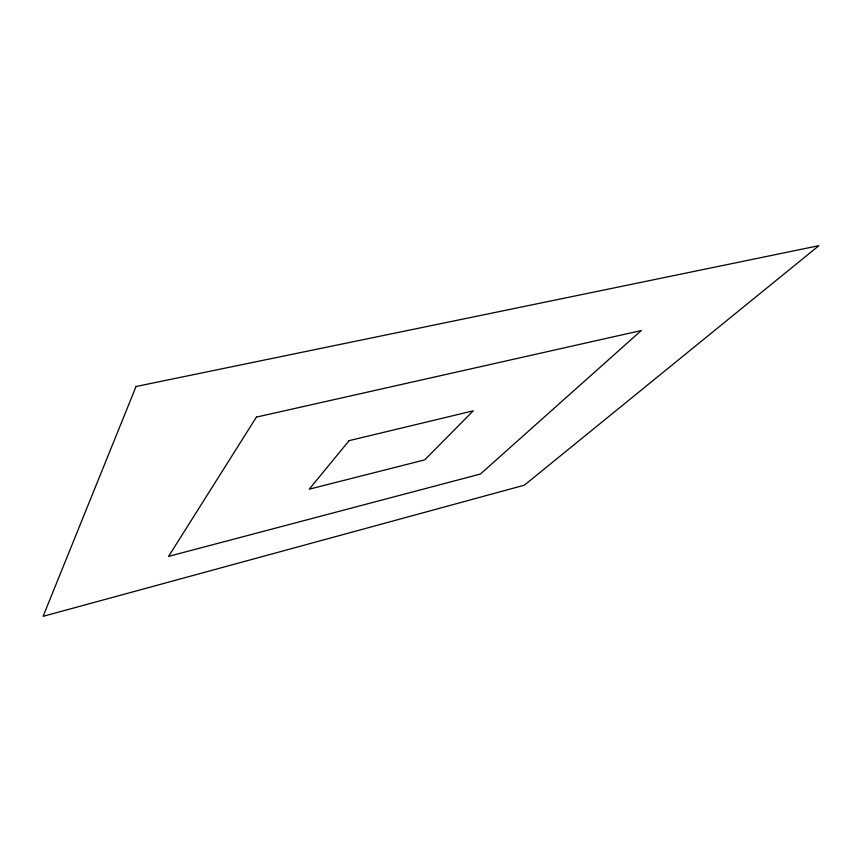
<?xml version="1.0" encoding="UTF-8"?>
<svg xmlns="http://www.w3.org/2000/svg" width="862" height="862" viewBox="0 0 862 862"><rect width="100%" height="100%" fill="white"/><g stroke="black" fill="none" stroke-linecap="round" stroke-linejoin="round"><path stroke-width="1.29" d="M136.056 386.51L43.1 616.33L524.322 485.198L818.9 245.67L136.056 386.51M256.413 417.1L168.575 556.378L480.414 474.035L641.296 330.523L256.413 417.1M349.099 440.654L309.242 489.174L424.707 459.877L473.249 410.818L349.099 440.654"/></g></svg>
